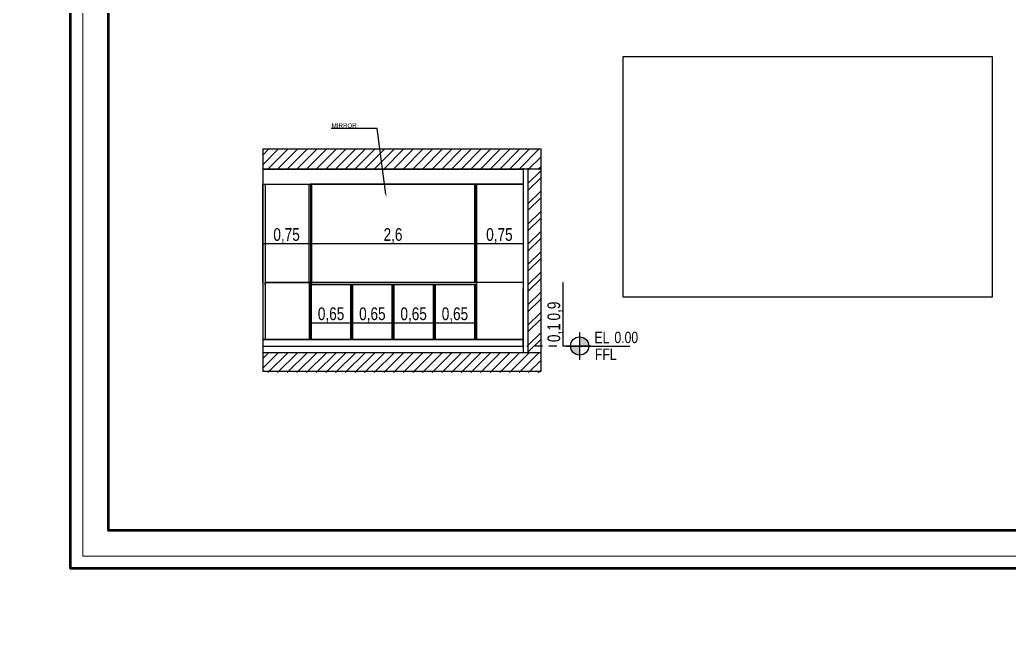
# Model space of a CAD drawing. Header units: inches. Extents: x -279 to 561, y -345 to 342.
# Drawn here: x -199.38 to -183.81, y -125.74 to -116.05 of the extents above; entities that cross this region are included whole.
import ezdxf
from ezdxf import colors
from ezdxf.entities.mleader import LeaderData, LeaderLine
from ezdxf.math import Vec2, Vec3

# ---------------------------------------------------------------- set-up
doc = ezdxf.new("R2010")
doc.units = ezdxf.units.IN
doc.header["$LTSCALE"] = 0.5
doc.header["$MEASUREMENT"] = 0
doc.header["$XCLIPFRAME"] = 2
doc.linetypes.add('MV-X3EW$0$HIDDEN', pattern=[0.375, 0.25, -0.125])
for name, color, linetype in [('A-ANNO-LEVL-100', 7, 'Continuous'), ('CADER', 7, 'Continuous'), ('MV-X3EW$0$M-HVAC-SLDF', 2, 'Continuous'), ('S-DIM', 7, 'Continuous'), ('TEXT', 3, 'Continuous'), ('WAL', 7, 'Continuous')]:
    doc.layers.add(name, color=color, linetype=linetype)
doc.layers.add('G-ANNO-HLIN', color=5, linetype='Continuous', lineweight=50)
doc.styles.add('ROM', font='AGENCYR.TTF', dxfattribs={"width": 0.8})
doc.styles.get("Standard").update_dxf_attribs({"font": 'arial.ttf'})
doc.styles.add('T25-50', font='STENCIL.shx', dxfattribs={"height": 0.125})
doc.dimstyles.new('Copy(9) of ISO-25', dxfattribs={"dimtxt": 0.2, "dimasz": 0.02, "dimexe": 0.05, "dimexo": 0.05, "dimgap": 0.02, "dimtad": 1, "dimtxsty": 'ROM', "dimblk": 'ARCHTICK', "dimcen": 0.03, "dimse1": 1, "dimse2": 1, "dimclrd": 248, "dimclrt": 248, "dimadec": 0, "dimazin": 0, "dimtfac": 1, "dimtmove": 0, "dimatfit": 3, "dimldrblk": 'DOT', "dimfxl": 1, "dimarcsym": 0})
doc.dimstyles.get("Standard").update_dxf_attribs({"dimtxt": 0.18, "dimasz": 0.18, "dimexe": 0.18, "dimexo": 0.0625, "dimgap": 0.09, "dimtad": 0, "dimtih": 1, "dimtoh": 1, "dimzin": 0, "dimdsep": 46, "dimtxsty": 'Standard', "dimcen": 0.09, "dimadec": 0, "dimazin": 0, "dimtfac": 1, "dimtofl": 0, "dimtmove": 0, "dimatfit": 3, "dimfxl": 1, "dimtolj": 1, "dimtzin": 0, "dimarcsym": 0})
picture_1 = doc.add_image_def('image9.jpg', size_in_pixel=(2142, 2050))

# ---------------------------------------------------------------- blocks, each defined once
blk = doc.blocks.new('_ArchTick')
at = {"color": 0, "linetype": 'ByBlock', "const_width": 0.15}
blk.add_lwpolyline([(-0.5, -0.5), (0.5, 0.5)], dxfattribs=at)
blk = doc.blocks.new('*D693')
at = {"layer": 'Defpoints', "color": 0, "transparency": 16777216}
for p in [(-486.128, -127.408), (-486.128, -127.508), (-485.173, -127.408)]:
    blk.add_point(p, dxfattribs=at)
at = {"layer": 'WAL', "color": 248, "lineweight": -2, "transparency": 16777216}
for p, q in [((-485.173, -127.408), (-485.173, -127.207)), ((-485.173, -127.508), (-485.173, -127.408))]:
    blk.add_line(p, q, dxfattribs=at)
at = {"layer": 'WAL', "color": 248, "lineweight": -2, "transparency": 16777216, "xscale": 0.02, "yscale": 0.02, "zscale": 0.02}
for p, rotation in [((-485.173, -127.408), 90), ((-485.173, -127.508), 270)]:
    blk.add_blockref('_ArchTick', p, dxfattribs=dict(at, rotation=rotation))
at = {"layer": 'WAL', "color": 248, "transparency": 16777216, "insert": (-485.3, -127.298), "char_height": 0.2, "attachment_point": 5, "rotation": 90, "style": 'ROM'}
blk.add_mtext('0,1', dxfattribs=at)
blk = doc.blocks.new('_DOT')
at = {"color": 0, "linetype": 'ByBlock'}
blk.add_line((-0.5, 0), (-1, 0), dxfattribs=at)
at = {"color": 0, "linetype": 'ByBlock', "const_width": 0.5}
blk.add_lwpolyline([(-0.25, 0, 1), (0.25, 0, 1)], format="xyb", close=True, dxfattribs=at)
blk = doc.blocks.new('*D694')
at = {"layer": 'Defpoints', "color": 0, "transparency": 16777216}
for p in [(-485.808, -126.508), (-485.173, -126.508), (-485.394, -127.408)]:
    blk.add_point(p, dxfattribs=at)
at = {"layer": 'WAL', "color": 248, "lineweight": -2, "transparency": 16777216}
blk.add_line((-485.173, -127.408), (-485.173, -126.508), dxfattribs=at)
at = {"layer": 'WAL', "color": 248, "lineweight": -2, "transparency": 16777216, "xscale": 0.02, "yscale": 0.02, "zscale": 0.02}
for p, rotation in [((-485.173, -126.508), 90), ((-485.173, -127.408), 270)]:
    blk.add_blockref('_ArchTick', p, dxfattribs=dict(at, rotation=rotation))
at = {"layer": 'WAL', "color": 248, "transparency": 16777216, "insert": (-485.3, -126.958), "char_height": 0.2, "attachment_point": 5, "rotation": 90, "style": 'ROM'}
blk.add_mtext('0,9', dxfattribs=at)
blk = doc.blocks.new('*D695')
at = {"layer": 'Defpoints', "color": 0, "transparency": 16777216}
for p in [(-486.55, -124.961), (-485.8, -124.961), (-486.55, -125.899)]:
    blk.add_point(p, dxfattribs=at)
at = {"layer": 'WAL', "color": 248, "lineweight": -2, "transparency": 16777216}
blk.add_line((-485.8, -125.899), (-486.55, -125.899), dxfattribs=at)
at = {"layer": 'WAL', "color": 248, "lineweight": -2, "transparency": 16777216, "xscale": 0.02, "yscale": 0.02, "zscale": 0.02, "rotation": 180}
blk.add_blockref('_ArchTick', (-486.55, -125.899), dxfattribs=at)
at = {"layer": 'WAL', "color": 248, "lineweight": -2, "transparency": 16777216, "xscale": 0.02, "yscale": 0.02, "zscale": 0.02}
blk.add_blockref('_ArchTick', (-485.8, -125.899), dxfattribs=at)
at = {"layer": 'WAL', "color": 248, "transparency": 16777216, "insert": (-486.175, -125.772), "char_height": 0.2, "attachment_point": 5, "style": 'ROM'}
blk.add_mtext('0,75', dxfattribs=at)
blk = doc.blocks.new('*D696')
at = {"layer": 'Defpoints', "color": 0, "transparency": 16777216}
for p in [(-489.15, -125.899), (-489.15, -125.899), (-486.55, -125.899)]:
    blk.add_point(p, dxfattribs=at)
at = {"layer": 'WAL', "color": 248, "lineweight": -2, "transparency": 16777216}
blk.add_line((-486.55, -125.899), (-489.15, -125.899), dxfattribs=at)
at = {"layer": 'WAL', "color": 248, "lineweight": -2, "transparency": 16777216, "xscale": 0.02, "yscale": 0.02, "zscale": 0.02, "rotation": 180}
blk.add_blockref('_ArchTick', (-489.15, -125.899), dxfattribs=at)
at = {"layer": 'WAL', "color": 248, "lineweight": -2, "transparency": 16777216, "xscale": 0.02, "yscale": 0.02, "zscale": 0.02}
blk.add_blockref('_ArchTick', (-486.55, -125.899), dxfattribs=at)
at = {"layer": 'WAL', "color": 248, "transparency": 16777216, "insert": (-487.85, -125.772), "char_height": 0.2, "attachment_point": 5, "style": 'ROM'}
blk.add_mtext('2,6', dxfattribs=at)
blk = doc.blocks.new('*D689')
at = {"layer": 'Defpoints', "color": 0, "transparency": 16777216}
for p in [(-489.9, -125.899), (-489.9, -125.899), (-489.15, -125.899)]:
    blk.add_point(p, dxfattribs=at)
at = {"layer": 'WAL', "color": 248, "lineweight": -2, "transparency": 16777216}
blk.add_line((-489.15, -125.899), (-489.9, -125.899), dxfattribs=at)
at = {"layer": 'WAL', "color": 248, "lineweight": -2, "transparency": 16777216, "xscale": 0.02, "yscale": 0.02, "zscale": 0.02, "rotation": 180}
blk.add_blockref('_ArchTick', (-489.9, -125.899), dxfattribs=at)
at = {"layer": 'WAL', "color": 248, "lineweight": -2, "transparency": 16777216, "xscale": 0.02, "yscale": 0.02, "zscale": 0.02}
blk.add_blockref('_ArchTick', (-489.15, -125.899), dxfattribs=at)
at = {"layer": 'WAL', "color": 248, "transparency": 16777216, "insert": (-489.525, -125.772), "char_height": 0.2, "attachment_point": 5, "style": 'ROM'}
blk.add_mtext('0,75', dxfattribs=at)
blk = doc.blocks.new('*D690')
at = {"layer": 'Defpoints', "color": 0, "transparency": 16777216}
for p in [(-487.2, -127.146), (-487.2, -127.146), (-486.55, -127.146)]:
    blk.add_point(p, dxfattribs=at)
at = {"layer": 'WAL', "color": 248, "lineweight": -2, "transparency": 16777216}
blk.add_line((-486.55, -127.146), (-487.2, -127.146), dxfattribs=at)
at = {"layer": 'WAL', "color": 248, "lineweight": -2, "transparency": 16777216, "xscale": 0.02, "yscale": 0.02, "zscale": 0.02, "rotation": 180}
blk.add_blockref('_ArchTick', (-487.2, -127.146), dxfattribs=at)
at = {"layer": 'WAL', "color": 248, "lineweight": -2, "transparency": 16777216, "xscale": 0.02, "yscale": 0.02, "zscale": 0.02}
blk.add_blockref('_ArchTick', (-486.55, -127.146), dxfattribs=at)
at = {"layer": 'WAL', "color": 248, "transparency": 16777216, "insert": (-486.875, -127.019), "char_height": 0.2, "attachment_point": 5, "style": 'ROM'}
blk.add_mtext('0,65', dxfattribs=at)
blk = doc.blocks.new('*D691')
at = {"layer": 'Defpoints', "color": 0, "transparency": 16777216}
for p in [(-487.85, -126.976), (-487.85, -127.146), (-487.2, -127.146)]:
    blk.add_point(p, dxfattribs=at)
at = {"layer": 'WAL', "color": 248, "lineweight": -2, "transparency": 16777216}
blk.add_line((-487.2, -127.146), (-487.85, -127.146), dxfattribs=at)
at = {"layer": 'WAL', "color": 248, "lineweight": -2, "transparency": 16777216, "xscale": 0.02, "yscale": 0.02, "zscale": 0.02, "rotation": 180}
blk.add_blockref('_ArchTick', (-487.85, -127.146), dxfattribs=at)
at = {"layer": 'WAL', "color": 248, "lineweight": -2, "transparency": 16777216, "xscale": 0.02, "yscale": 0.02, "zscale": 0.02}
blk.add_blockref('_ArchTick', (-487.2, -127.146), dxfattribs=at)
at = {"layer": 'WAL', "color": 248, "transparency": 16777216, "insert": (-487.525, -127.019), "char_height": 0.2, "attachment_point": 5, "style": 'ROM'}
blk.add_mtext('0,65', dxfattribs=at)
blk = doc.blocks.new('*D692')
at = {"layer": 'Defpoints', "color": 0, "transparency": 16777216}
for p in [(-489.15, -127.035), (-488.5, -127.035), (-489.15, -127.146)]:
    blk.add_point(p, dxfattribs=at)
at = {"layer": 'WAL', "color": 248, "lineweight": -2, "transparency": 16777216}
blk.add_line((-488.5, -127.146), (-489.15, -127.146), dxfattribs=at)
at = {"layer": 'WAL', "color": 248, "lineweight": -2, "transparency": 16777216, "xscale": 0.02, "yscale": 0.02, "zscale": 0.02, "rotation": 180}
blk.add_blockref('_ArchTick', (-489.15, -127.146), dxfattribs=at)
at = {"layer": 'WAL', "color": 248, "lineweight": -2, "transparency": 16777216, "xscale": 0.02, "yscale": 0.02, "zscale": 0.02}
blk.add_blockref('_ArchTick', (-488.5, -127.146), dxfattribs=at)
at = {"layer": 'WAL', "color": 248, "transparency": 16777216, "insert": (-488.825, -127.019), "char_height": 0.2, "attachment_point": 5, "style": 'ROM'}
blk.add_mtext('0,65', dxfattribs=at)
blk = doc.blocks.new('*D688')
at = {"layer": 'Defpoints', "color": 0, "transparency": 16777216}
for p in [(-488.5, -126.976), (-488.5, -127.146), (-487.85, -127.146)]:
    blk.add_point(p, dxfattribs=at)
at = {"layer": 'WAL', "color": 248, "lineweight": -2, "transparency": 16777216}
blk.add_line((-487.85, -127.146), (-488.5, -127.146), dxfattribs=at)
at = {"layer": 'WAL', "color": 248, "lineweight": -2, "transparency": 16777216, "xscale": 0.02, "yscale": 0.02, "zscale": 0.02, "rotation": 180}
blk.add_blockref('_ArchTick', (-488.5, -127.146), dxfattribs=at)
at = {"layer": 'WAL', "color": 248, "lineweight": -2, "transparency": 16777216, "xscale": 0.02, "yscale": 0.02, "zscale": 0.02}
blk.add_blockref('_ArchTick', (-487.85, -127.146), dxfattribs=at)
at = {"layer": 'WAL', "color": 248, "transparency": 16777216, "insert": (-488.175, -127.019), "char_height": 0.2, "attachment_point": 5, "style": 'ROM'}
blk.add_mtext('0,65', dxfattribs=at)
blk = doc.blocks.new('*U473')
h = blk.add_hatch(color=256)
h.dxf.hatch_style = 1
h.paths.add_polyline_path([(0, 50), (0, 0), (50, 0, 0.414214)])
h.paths.add_polyline_path([(0, 0), (-50, 0, 0.414214), (0, -50)])
for p, q in [((0, -75), (0, 75)), ((-75, 0), (63.1, 0)), ((63.1, 0), (-50, 0)), ((0, 0), (274.6, 0))]:
    blk.add_line(p, q)
blk.add_circle((0, 0), 50)
at = {"style": 'T25-50', "width": 0.8}
for s, p in [('EL', (81.1, 15.3)), ('FFL', (83.5, -76.3))]:
    blk.add_text(s, height=62.5, dxfattribs=at).set_placement(p)
blk.add_attdef('LEVEL', (190.3, 15.9), '', height=62.5, dxfattribs=at)
blk = doc.blocks.new('*D1071')
at = {"color": 0, "linetype": 'ByBlock', "lineweight": -2, "transparency": 16777216}
for p, q in [((558.652, 342.279), (558.652, 342.473)), ((560.652, 342.279), (560.652, 342.473)), ((558.832, 342.293), (559.172, 342.293)), ((560.472, 342.293), (560.132, 342.293))]:
    blk.add_line(p, q, dxfattribs=at)
at = {"color": 0, "linetype": 'ByBlock', "transparency": 16777216}
for points in [[(558.832, 342.323), (558.832, 342.263), (558.652, 342.293)], [(560.472, 342.323), (560.472, 342.263), (560.652, 342.293)]]:
    blk.add_solid(points, dxfattribs=at)
at = {"layer": 'Defpoints', "color": 0, "linetype": 'ByBlock', "transparency": 16777216}
for p in [(558.652, 342.216), (560.652, 342.293), (560.652, 342.216)]:
    blk.add_point(p, dxfattribs=at)
at = {"layer": 'Defpoints', "color": 0, "ltscale": 0.5, "transparency": 16777216}
for p in [(-209.5, -305.36), (-209.5, -305.81), (-209.5, -305.81)]:
    blk.add_point(p, dxfattribs=at)
at = {"layer": 'S-DIM', "color": 0, "lineweight": -2, "ltscale": 0.5, "transparency": 16777216}
for p, q in [((-209.5, -305.18), (-209.5, -305)), ((-209.563, -305.36), (-209.68, -305.36)), ((-209.563, -305.81), (-209.68, -305.81)), ((-209.5, -305.99), (-209.5, -306.17))]:
    blk.add_line(p, q, dxfattribs=at)
at = {"layer": 'S-DIM', "color": 0, "ltscale": 0.5, "transparency": 16777216}
for points in [[(-209.53, -305.18), (-209.47, -305.18), (-209.5, -305.36)], [(-209.53, -305.99), (-209.47, -305.99), (-209.5, -305.81)]]:
    blk.add_solid(points, dxfattribs=at)
at = {"color": 0, "linetype": 'ByBlock', "transparency": 16777216, "insert": (559.652, 342.293), "char_height": 0.18, "attachment_point": 5}
blk.add_mtext('\\A1;2.0000', dxfattribs=at)
at = {"layer": 'S-DIM', "color": 0, "ltscale": 0.5, "transparency": 16777216, "insert": (-209.5, -305.585), "char_height": 0.18, "attachment_point": 5}
blk.add_mtext('\\A1;0.45', dxfattribs=at)
blk = doc.blocks.new('dfggg')
at = {"linetype": 'Continuous', "lineweight": -3}
h = blk.add_hatch(dxfattribs=at)
h.set_pattern_fill('ANSI31', scale=0.86)
h.set_pattern_definition([(45, (58.61183, 4.63499), (-0.07601398, 0.07601398), [])])
h.paths.add_polyline_path([(-485.525, -124.726), (-485.525, -124.408), (-489.9, -124.408), (-489.9, -124.726)])
h = blk.add_hatch(dxfattribs=at)
h.set_pattern_fill('ANSI32', scale=0.6)
h.set_pattern_definition([(45, (-427.60885, -98.39156), (-0.159099, 0.159099), []), (45, (-427.50279, -98.39156), (-0.159099, 0.159099), [])])
h.paths.add_polyline_path([(-485.525, -127.608), (-485.725, -127.608), (-485.725, -124.708), (-485.525, -124.708)])
h = blk.add_hatch(dxfattribs=at)
h.set_pattern_fill('ANSI31', scale=0.86)
h.set_pattern_definition([(45, (58.61183, 1.43499), (-0.07601398, 0.07601398), [])])
h.paths.add_polyline_path([(-485.525, -127.608), (-489.9, -127.608), (-489.9, -127.926), (-485.525, -127.926)])
for p, q in [((-489.9, -124.408), (-485.525, -124.408)), ((-489.9, -124.408), (-489.9, -127.908)), ((-485.525, -124.408), (-485.525, -127.908)), ((-485.525, -124.726), (-489.9, -124.726)), ((-485.8, -124.708), (-485.8, -127.608)), ((-485.725, -124.708), (-485.725, -127.608)), ((-486.55, -124.961), (-489.15, -124.961)), ((-489.15, -124.961), (-489.15, -126.508)), ((-489.15, -124.961), (-489.15, -126.508)), ((-485.8, -124.961), (-486.58, -124.961)), ((-485.8, -124.961), (-486.55, -124.961)), ((-486.55, -124.961), (-486.55, -126.508)), ((-485.808, -126.508), (-489.863, -126.508)), ((-489.15, -126.508), (-489.15, -127.408)), ((-489.15, -126.544), (-489.15, -127.408)), ((-488.5, -126.544), (-488.5, -127.408)), ((-488.5, -126.544), (-488.5, -127.408)), ((-487.85, -126.544), (-487.85, -127.408)), ((-487.85, -126.544), (-487.85, -127.408)), ((-487.2, -126.544), (-487.2, -127.408)), ((-486.55, -126.544), (-486.55, -127.408)), ((-486.55, -126.544), (-486.55, -127.408)), ((-485.8, -127.508), (-485.8, -126.608))]:
    blk.add_line(p, q)
at = {"color": 7}
for p, q in [((-489.9, -124.726), (-485.8, -124.726)), ((-489.9, -124.96), (-485.8, -124.961)), ((-489.9, -127.508), (-485.8, -127.508))]:
    blk.add_line(p, q, dxfattribs=at)
for points in [[(-489.9, -126.507), (-489.9, -124.96), (-489.863, -124.96), (-489.863, -127.408)], [(-489.169, -126.508), (-489.169, -124.961), (-489.132, -124.961), (-489.132, -126.544)], [(-486.532, -126.544), (-486.531, -124.961), (-486.568, -124.961), (-486.569, -126.508)], [(-489.863, -126.544), (-489.863, -126.508), (-486.532, -126.508)], [(-486.532, -126.544), (-489.132, -126.544)], [(-486.569, -126.544), (-486.569, -127.408), (-486.532, -127.408), (-486.532, -126.544)], [(-485.8, -126.508), (-485.8, -126.544)]]:
    blk.add_lwpolyline(points)
for points in [[(-489.132, -126.508), (-489.169, -126.508), (-489.169, -127.408), (-489.132, -127.408)], [(-488.482, -126.544), (-488.519, -126.544), (-488.519, -127.408), (-488.482, -127.408)], [(-487.832, -126.544), (-487.869, -126.544), (-487.869, -127.408), (-487.832, -127.408)], [(-487.182, -126.544), (-487.219, -126.544), (-487.219, -127.408), (-487.182, -127.408)], [(-489.9, -127.408), (-485.8, -127.408), (-485.8, -127.408), (-489.9, -127.408)]]:
    blk.add_lwpolyline(points, close=True)
at = {"color": 7, "linetype": 'Continuous'}
blk.add_lwpolyline([(-489.9, -127.608), (-485.525, -127.608), (-485.525, -127.908), (-489.9, -127.908)], dxfattribs=at)
at = {"layer": 'MV-X3EW$0$M-HVAC-SLDF', "color": 7, "linetype": 'MV-X3EW$0$HIDDEN'}
blk.add_line((-484.82, -127.508), (-485.743, -127.508), dxfattribs=at)
at = {"layer": 'A-ANNO-LEVL-100', "color": 7, "xscale": 0.002869115383497128, "yscale": 0.002869115383497128, "zscale": 0.002869115383497128}
blk.add_blockref('*U473', (-484.911, -127.508), dxfattribs=at).add_auto_attribs({'LEVEL': '0.00'})
at = {"layer": 'WAL'}
for base, p1, p2, picture, middle in [((-486.55, -125.899), (-485.8, -124.961), (-486.55, -124.961), '*D695', (-486.175, -125.772)), ((-489.9, -125.899), (-489.15, -125.899), (-489.9, -125.899), '*D689', (-489.525, -125.772)), ((-489.15, -125.899), (-486.55, -125.899), (-489.15, -125.899), '*D696', (-487.85, -125.772)), ((-489.15, -127.146), (-488.5, -127.035), (-489.15, -127.035), '*D692', (-488.825, -127.019)), ((-488.5, -127.146), (-487.85, -127.146), (-488.5, -126.976), '*D688', (-488.175, -127.019)), ((-487.85, -127.146), (-487.2, -127.146), (-487.85, -126.976), '*D691', (-487.525, -127.019)), ((-487.2, -127.146), (-486.55, -127.146), (-487.2, -127.146), '*D690', (-486.875, -127.019))]:
    dim = blk.add_linear_dim(base=base, p1=p1, p2=p2, dimstyle='Copy(9) of ISO-25', dxfattribs=at)
    dim.commit()
    dim.dimension.update_dxf_attribs({"geometry": picture, "text_midpoint": middle})
for base, p1, p2, picture, middle in [((-485.173, -126.508), (-485.394, -127.408), (-485.808, -126.508), '*D694', (-485.3, -126.958)), ((-485.173, -127.408), (-486.128, -127.508), (-486.128, -127.408), '*D693', (-485.3, -127.298))]:
    dim = blk.add_linear_dim(base=base, p1=p1, p2=p2, angle=90, dimstyle='Copy(9) of ISO-25', dxfattribs=at)
    dim.commit()
    dim.dimension.update_dxf_attribs({"geometry": picture, "text_midpoint": middle})
at = {"layer": 'TEXT', "color": 7, "lineweight": 15, "ltscale": 8e-05}
ml = blk.add_multileader_mtext('Standard', dxfattribs=at)
ml.set_content('{\\W0.8;MIRROR}', color=7)
ml.set_leader_properties()
ml.build(insert=Vec2(0, 0))
ml.multileader.update_dxf_attribs({"text_right_attachment_type": 6, "dogleg_length": 0.2, "arrow_head_size": 0.05})
ctx = ml.context
ctx.base_point, ctx.char_height, ctx.arrow_head_size, ctx.landing_gap_size, ctx.plane_origin = Vec3(-488.863, -124.039), 0.07, 0.05, 0.09, Vec3(-490.293, -123.574)
ctx.right_attachment, ctx.text_align_type = 6, 1
notes = []
notes.append((ctx, [(0, (1, 1, 0), (-488.097, -124.088), (-1, 0), 0.276, [(0, [(-487.955, -125.167)], 0, [])])]))
ctx.mtext.insert, ctx.mtext.alignment, ctx.mtext.flow_direction = Vec3(-488.618, -124.004), 2, 5
for ctx, leaders in notes:
    for number, flags, end, landing, length, lines in leaders:
        leader = LeaderData()
        leader.index, (leader.has_last_leader_line, leader.has_dogleg_vector, leader.attachment_direction) = number, flags
        leader.last_leader_point, leader.dogleg_vector, leader.dogleg_length = Vec3(end), Vec3(landing), length
        for number, points, colour, breaks in lines:
            line = LeaderLine()
            line.index, line.vertices, line.color, line.breaks = number, Vec3.list(points), colors.encode_raw_color(colour), breaks
            leader.lines.append(line)
        ctx.leaders.append(leader)

msp = doc.modelspace()

# ---------------------------------------------------------------- linework, layer by layer
at = {"layer": 'CADER', "lineweight": 18}
for points in [[(-198.582, -107.59), (-172.879, -107.59), (-172.879, -124.689), (-198.582, -124.689)], [(-198.386, -107.785), (-173.075, -107.785), (-173.075, -124.493), (-198.386, -124.493)]]:
    msp.add_lwpolyline(points, close=True, dxfattribs=at)
at = {"layer": 'G-ANNO-HLIN', "color": 0}
for points in [[(-198.582, -107.59), (-172.879, -107.59), (-172.879, -124.689), (-198.582, -124.689)], [(-197.982, -108.189), (-173.479, -108.189), (-173.479, -124.089), (-197.982, -124.089)]]:
    msp.add_lwpolyline(points, close=True, dxfattribs=at)

# ---------------------------------------------------------------- block references
msp.add_blockref('dfggg', (294.344, 6.322))

# ---------------------------------------------------------------- dimensions: what is measured, and where the dimension line sits
at = {"layer": 'S-DIM', "ltscale": 0.5}
dim = msp.add_linear_dim(base=(-209.5, -305.81), p1=(-209.5, -305.36), p2=(-209.5, -305.81), angle=90, dimstyle='Standard', dxfattribs=at)
dim.commit()
dim.dimension.update_dxf_attribs({"geometry": '*D1071', "text_midpoint": (-209.5, -305.585)})

# ---------------------------------------------------------------- pictures from other files: only their frames are drawn
image = msp.add_image(picture_1, insert=(-189.882, -121.5), size_in_units=(5.805, 5.556))
image.set_boundary_path([(-0.5, 253.3), (2141.5, 1649.8)])

doc.saveas('drawing.dxf')
